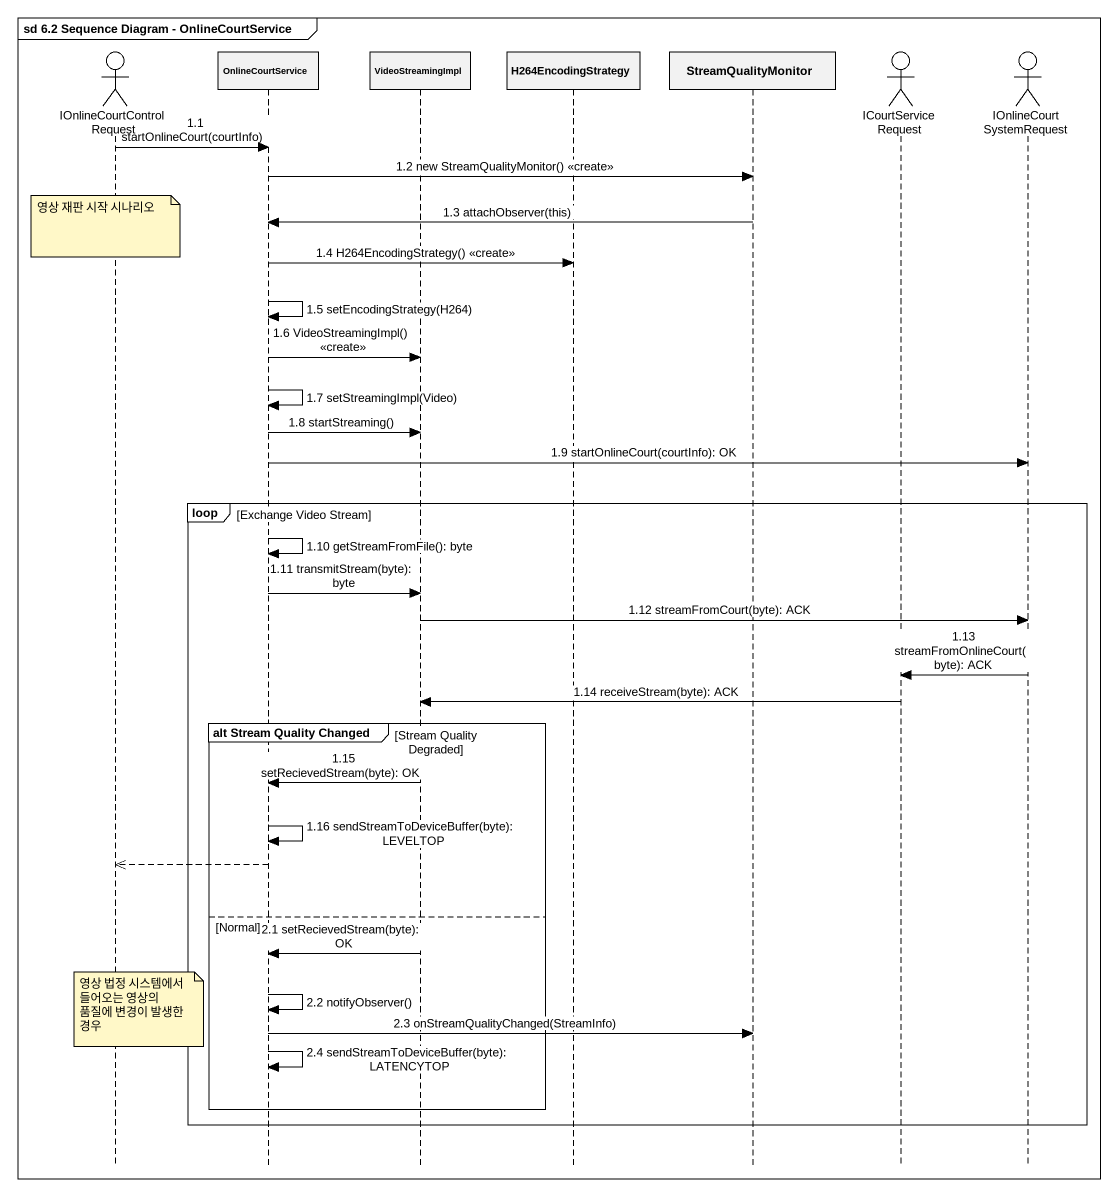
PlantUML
@startuml
mainframe sd 6.2 Sequence Diagram - OnlineCourtService
hide footbox
actor IOnlineCourtControlRequest
participant OnlineCourtService
participant VideoStreamingImpl
participant H264EncodingStrategy
participant StreamQualityMonitor
actor ICourtServiceRequest
actor IOnlineCourtSystemRequest

IOnlineCourtControlRequest -> OnlineCourtService : 1.1 startOnlineCourt(courtInfo)
OnlineCourtService -> StreamQualityMonitor : 1.2 new StreamQualityMonitor() <<create>>
StreamQualityMonitor -> OnlineCourtService : 1.3 attachObserver(this)
note over IOnlineCourtControlRequest : 영상 재판 시작 시나리오
OnlineCourtService -> H264EncodingStrategy : 1.4 H264EncodingStrategy() <<create>>
OnlineCourtService -> OnlineCourtService : 1.5 setEncodingStrategy(H264)
OnlineCourtService -> VideoStreamingImpl : 1.6 VideoStreamingImpl() <<create>>
OnlineCourtService -> OnlineCourtService : 1.7 setStreamingImpl(Video)
OnlineCourtService -> VideoStreamingImpl : 1.8 startStreaming()
OnlineCourtService -> IOnlineCourtSystemRequest : 1.9 startOnlineCourt(courtInfo): OK
loop Exchange Video Stream
  OnlineCourtService -> OnlineCourtService : 1.10 getStreamFromFile(): byte
  OnlineCourtService -> VideoStreamingImpl : 1.11 transmitStream(byte): byte
  VideoStreamingImpl -> IOnlineCourtSystemRequest : 1.12 streamFromCourt(byte): ACK
  IOnlineCourtSystemRequest -> ICourtServiceRequest : 1.13 streamFromOnlineCourt(byte): ACK
  ICourtServiceRequest -> VideoStreamingImpl : 1.14 receiveStream(byte): ACK
  group alt Stream Quality Changed [Stream Quality Degraded]
    VideoStreamingImpl -> OnlineCourtService : 1.15 setRecievedStream(byte): OK
    OnlineCourtService -> OnlineCourtService : 1.16 sendStreamToDeviceBuffer(byte): LEVELTOP
    OnlineCourtService -->> IOnlineCourtControlRequest
  else Normal
    VideoStreamingImpl -> OnlineCourtService : 2.1 setRecievedStream(byte): OK
    OnlineCourtService -> OnlineCourtService : 2.2 notifyObserver()
    note over IOnlineCourtControlRequest : 영상 법정 시스템에서 들어오는 영상의 품질에 변경이 발생한 경우
    OnlineCourtService -> StreamQualityMonitor : 2.3 onStreamQualityChanged(StreamInfo)
    OnlineCourtService -> OnlineCourtService : 2.4 sendStreamToDeviceBuffer(byte): LATENCYTOP
  end
end
@enduml
